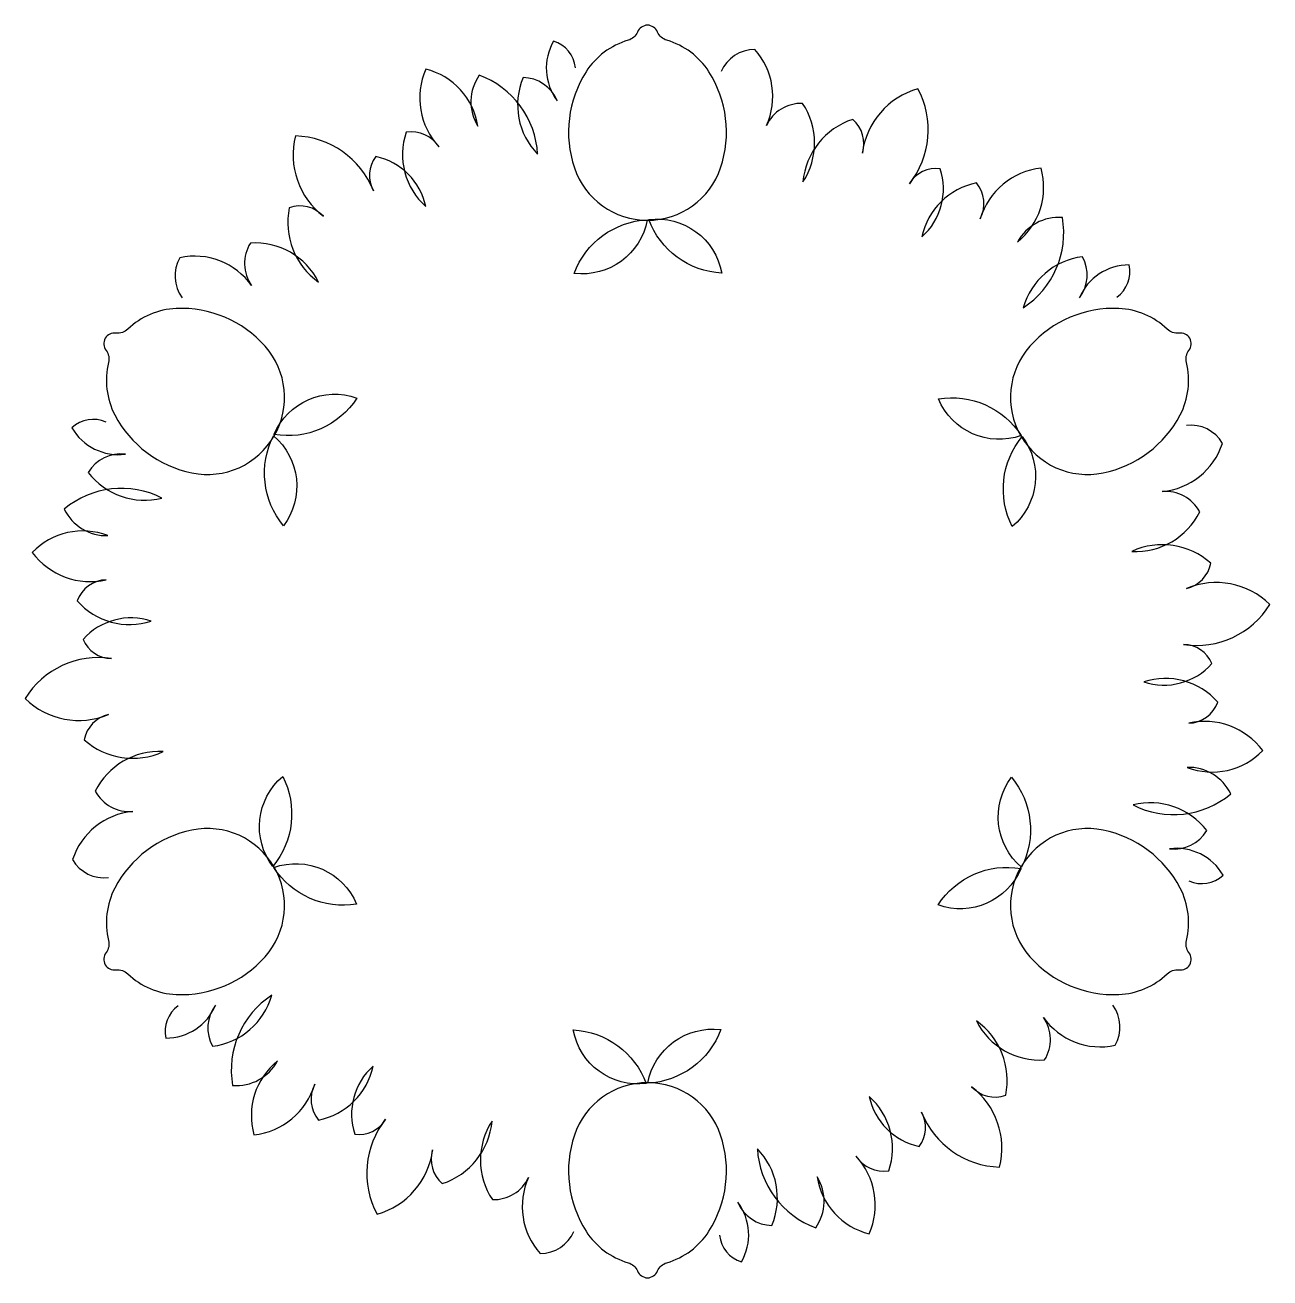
# Model space of a CAD drawing. Header units: feet. Extents: x -0.5 to 0.5, y -0.5 to 0.5.
import ezdxf

# ---------------------------------------------------------------- set-up
doc = ezdxf.new("R2010")
doc.units = ezdxf.units.FT
doc.header["$MEASUREMENT"] = 0

msp = doc.modelspace()

# ---------------------------------------------------------------- linework, layer by layer
for points in [[(0, 0.3442, 0.32236), (0.0584, 0.3861, 0.22616), (0.049, 0.4627, 0.18261), (0.0154, 0.4879, -0.22182), (0.008, 0.4944, 0.2778), (0, 0.5, 0.2778), (-0.008, 0.4944, -0.22182), (-0.0154, 0.4879, 0.18261), (-0.049, 0.4627, 0.22616), (-0.0584, 0.3861, 0.32236)], [(-0.298, 0.1721, 0.32236), (-0.3052, 0.2436, 0.22616), (-0.3762, 0.2738, 0.18261), (-0.4148, 0.2573, -0.22182), (-0.4242, 0.2541, 0.2778), (-0.433, 0.25, 0.2778), (-0.4321, 0.2403, -0.22182), (-0.4302, 0.2306, 0.18261), (-0.4252, 0.1889, 0.22616), (-0.3636, 0.1425, 0.32236)], [(0.298, 0.1721, 0.32236), (0.3636, 0.1425, 0.22616), (0.4252, 0.1889, 0.18261), (0.4302, 0.2306, -0.22182), (0.4321, 0.2403, 0.2778), (0.433, 0.25, 0.2778), (0.4242, 0.2541, -0.22182), (0.4148, 0.2573, 0.18261), (0.3762, 0.2738, 0.22616), (0.3052, 0.2436, 0.32236)], [(-0.298, -0.1721, 0.32236), (-0.3636, -0.1425, 0.22616), (-0.4252, -0.1889, 0.18261), (-0.4302, -0.2306, -0.22182), (-0.4321, -0.2403, 0.2778), (-0.433, -0.25, 0.2778), (-0.4242, -0.2541, -0.22182), (-0.4148, -0.2573, 0.18261), (-0.3762, -0.2738, 0.22616), (-0.3052, -0.2436, 0.32236)], [(0.298, -0.1721, 0.32236), (0.3052, -0.2436, 0.22616), (0.3762, -0.2738, 0.18261), (0.4148, -0.2573, -0.22182), (0.4242, -0.2541, 0.2778), (0.433, -0.25, 0.2778), (0.4321, -0.2403, -0.22182), (0.4302, -0.2306, 0.18261), (0.4252, -0.1889, 0.22616), (0.3636, -0.1425, 0.32236)], [(0, -0.3442, 0.32236), (-0.0584, -0.3861, 0.22616), (-0.049, -0.4627, 0.18261), (-0.0154, -0.4879, -0.22182), (-0.008, -0.4944, 0.2778), (0, -0.5, 0.2778), (0.008, -0.4944, -0.22182), (0.0154, -0.4879, 0.18261), (0.049, -0.4627, 0.22616), (0.0584, -0.3861, 0.32236)]]:
    msp.add_lwpolyline(points, format="xyb", close=True)
for points in [[(-0.0575, 0.4659, 0.3), (-0.075, 0.4872, 0.3), (-0.0721, 0.4396, 0.3), (-0.0993, 0.4581, 0.3), (-0.0877, 0.3969, 0.3), (-0.1343, 0.46, 0.3), (-0.1353, 0.4192, 0.3), (-0.177, 0.4649, 0.3), (-0.1664, 0.4027, 0.3), (-0.1926, 0.4144, 0.3), (-0.177, 0.3551, 0.3), (-0.2169, 0.395, 0.3), (-0.2188, 0.3678, 0.3), (-0.281, 0.4115, 0.3), (-0.2587, 0.3474, 0.3), (-0.2859, 0.3542, 0.3), (-0.2625, 0.2949, 0.3), (-0.317, 0.326, 0.3), (-0.316, 0.292, 0.3), (-0.3733, 0.3143, 0.3), (-0.3714, 0.2823, 0.3)], [(0.3747, 0.2828, 0.3), (0.3844, 0.3086, 0.3), (0.3447, 0.2823, 0.3), (0.3471, 0.3151, 0.3), (0.2999, 0.2744, 0.3), (0.3312, 0.3463, 0.3), (0.2954, 0.3268, 0.3), (0.3141, 0.3858, 0.3), (0.2656, 0.3454, 0.3), (0.2626, 0.374, 0.3), (0.219, 0.3309, 0.3), (0.2336, 0.3853, 0.3), (0.2091, 0.3734, 0.3), (0.2158, 0.4491, 0.3), (0.1715, 0.3977, 0.3), (0.1638, 0.4247, 0.3), (0.1241, 0.3748, 0.3), (0.1238, 0.4375, 0.3), (0.0949, 0.4197, 0.3), (0.0856, 0.4805, 0.3), (0.0588, 0.4628, 0.3)], [(-0.0002, 0.3446, -0.39731), (-0.0585, 0.3018, -0.29916), (-0.0002, 0.3446, -1.82268)], [(0.001, 0.3448, -0.39731), (0.0593, 0.302, -0.29916), (0.001, 0.3448, -1.82268)], [(-0.2982, 0.1732, -0.39731), (-0.2319, 0.2023, -0.29916), (-0.2982, 0.1732, -1.82268)], [(0.2984, 0.1724, -0.39731), (0.2322, 0.2016, -0.29916), (0.2984, 0.1724, -1.82268)], [(-0.4322, 0.1831, 0.3), (-0.4595, 0.1786, 0.3), (-0.4168, 0.1574, 0.3), (-0.4464, 0.143, 0.3), (-0.3876, 0.1225, 0.3), (-0.4655, 0.1137, 0.3), (-0.4307, 0.0925, 0.3), (-0.4911, 0.0791, 0.3), (-0.432, 0.0573, 0.3), (-0.4552, 0.0404, 0.3), (-0.3961, 0.0242, 0.3), (-0.4505, 0.0097, 0.3), (-0.4279, -0.0056, 0.3), (-0.4968, -0.0376, 0.3), (-0.4302, -0.0503, 0.3), (-0.4496, -0.0705, 0.3), (-0.3867, -0.0799, 0.3), (-0.4408, -0.1115, 0.3), (-0.4109, -0.1277, 0.3), (-0.4589, -0.1661, 0.3), (-0.4302, -0.1805, 0.3)], [(0.4322, -0.1831, 0.3), (0.4595, -0.1786, 0.3), (0.4168, -0.1574, 0.3), (0.4464, -0.143, 0.3), (0.3876, -0.1225, 0.3), (0.4655, -0.1137, 0.3), (0.4307, -0.0925, 0.3), (0.4911, -0.0791, 0.3), (0.432, -0.0573, 0.3), (0.4552, -0.0404, 0.3), (0.3961, -0.0242, 0.3), (0.4505, -0.0097, 0.3), (0.4279, 0.0056, 0.3), (0.4968, 0.0376, 0.3), (0.4302, 0.0503, 0.3), (0.4496, 0.0705, 0.3), (0.3867, 0.0799, 0.3), (0.4408, 0.1115, 0.3), (0.4109, 0.1277, 0.3), (0.4589, 0.1661, 0.3), (0.4302, 0.1805, 0.3)], [(-0.2985, 0.1722, -0.39731), (-0.2906, 0.1003, -0.29916), (-0.2985, 0.1722, -1.82268)], [(0.2991, 0.1716, -0.39731), (0.2912, 0.0997, -0.29916), (0.2991, 0.1716, -1.82268)], [(-0.2991, -0.1716, -0.39731), (-0.2912, -0.0997, -0.29916), (-0.2991, -0.1716, -1.82268)], [(0.2985, -0.1722, -0.39731), (0.2906, -0.1003, -0.29916), (0.2985, -0.1722, -1.82268)], [(-0.2984, -0.1724, -0.39731), (-0.2322, -0.2016, -0.29916), (-0.2984, -0.1724, -1.82268)], [(0.2982, -0.1732, -0.39731), (0.2319, -0.2023, -0.29916), (0.2982, -0.1732, -1.82268)], [(-0.3747, -0.2828, 0.3), (-0.3844, -0.3086, 0.3), (-0.3447, -0.2823, 0.3), (-0.3471, -0.3151, 0.3), (-0.2999, -0.2744, 0.3), (-0.3312, -0.3463, 0.3), (-0.2954, -0.3268, 0.3), (-0.3141, -0.3858, 0.3), (-0.2656, -0.3454, 0.3), (-0.2626, -0.374, 0.3), (-0.219, -0.3309, 0.3), (-0.2336, -0.3853, 0.3), (-0.2091, -0.3734, 0.3), (-0.2158, -0.4491, 0.3), (-0.1715, -0.3977, 0.3), (-0.1638, -0.4247, 0.3), (-0.1241, -0.3748, 0.3), (-0.1238, -0.4375, 0.3), (-0.0949, -0.4197, 0.3), (-0.0856, -0.4805, 0.3), (-0.0588, -0.4628, 0.3)], [(0.0575, -0.4659, 0.3), (0.075, -0.4872, 0.3), (0.0721, -0.4396, 0.3), (0.0993, -0.4581, 0.3), (0.0877, -0.3969, 0.3), (0.1343, -0.46, 0.3), (0.1353, -0.4192, 0.3), (0.177, -0.4649, 0.3), (0.1664, -0.4027, 0.3), (0.1926, -0.4144, 0.3), (0.177, -0.3551, 0.3), (0.2169, -0.395, 0.3), (0.2188, -0.3678, 0.3), (0.281, -0.4115, 0.3), (0.2587, -0.3474, 0.3), (0.2859, -0.3542, 0.3), (0.2625, -0.2949, 0.3), (0.317, -0.326, 0.3), (0.316, -0.292, 0.3), (0.3733, -0.3143, 0.3), (0.3714, -0.2823, 0.3)], [(-0.001, -0.3448, -0.39731), (-0.0593, -0.302, -0.29916), (-0.001, -0.3448, -1.82268)], [(0.0002, -0.3446, -0.39731), (0.0585, -0.3018, -0.29916), (0.0002, -0.3446, -1.82268)]]:
    msp.add_lwpolyline(points, format="xyb")

doc.saveas('drawing.dxf')
